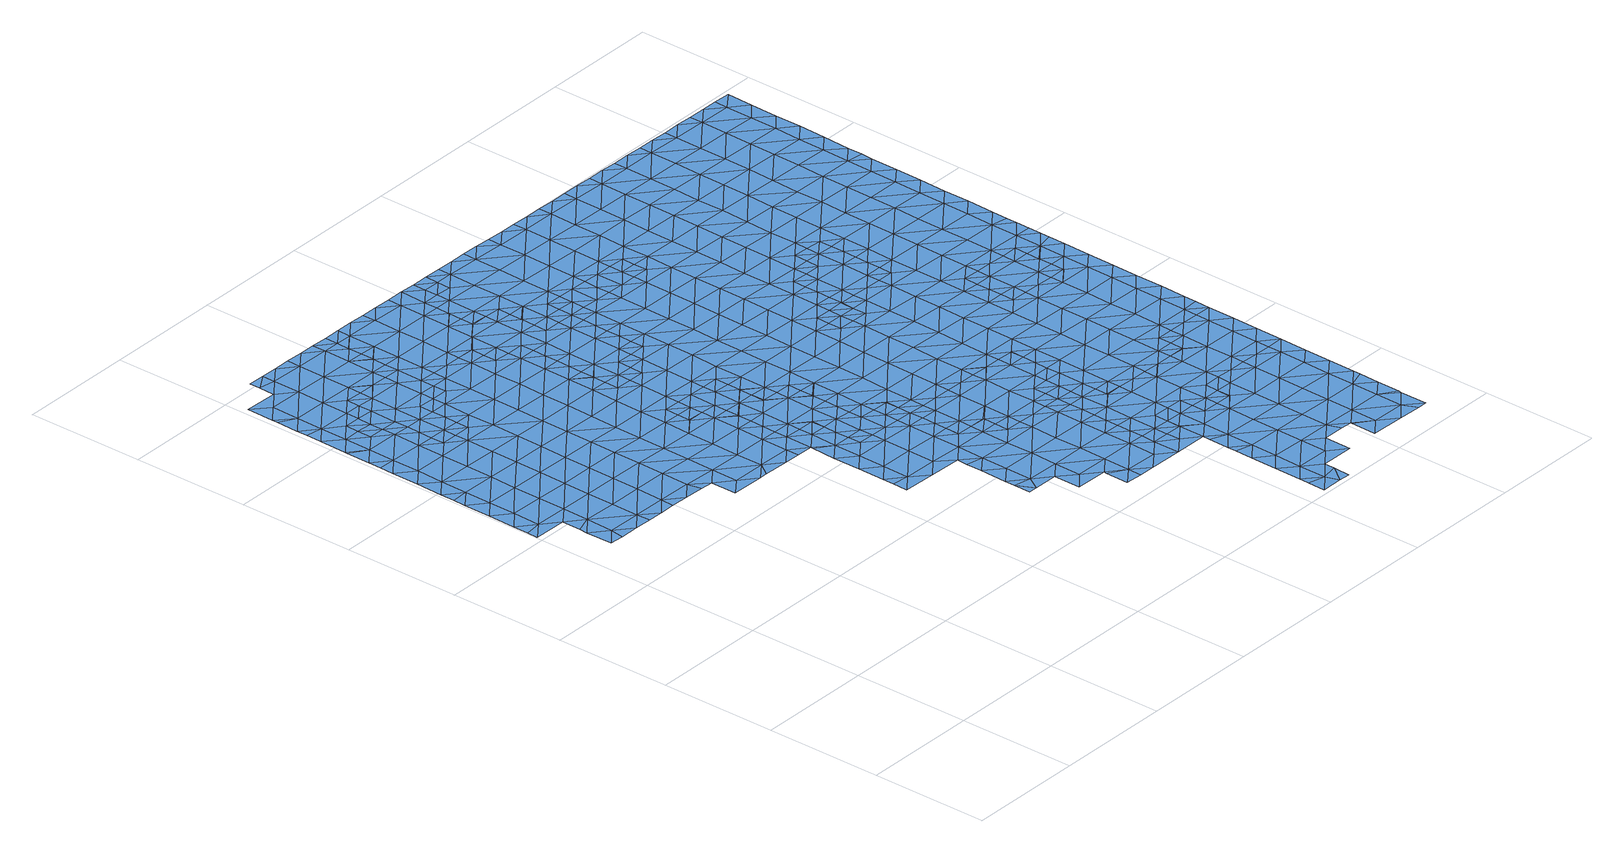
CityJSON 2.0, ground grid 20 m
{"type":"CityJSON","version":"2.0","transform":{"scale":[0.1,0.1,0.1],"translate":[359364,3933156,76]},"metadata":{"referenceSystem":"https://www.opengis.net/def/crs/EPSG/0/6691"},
"CityObjects":{
"waterbody1":{"type":"WaterBody","attributes":{"name":"10","class":"1140","function":"1","WaterBodyRiverFloodingRiskAttribute.description":"5","WaterBodyRiverFloodingRiskAttribute.rankOrg":"1","WaterBodyRiverFloodingRiskAttribute.adminType":"2","WaterBodyRiverFloodingRiskAttribute.scale":"L2"},"geometry":[{"type":"MultiSurface","lod":"1","boundaries":[[[0,1,2]],[[0,3,1]],[[2,4,5]],[[3,6,1]],[[2,1,4]],[[7,8,9]],[[10,11,5]],[[12,7,9]],[[4,10,5]],[[13,14,8]],[[6,15,1]],[[11,16,17]],[[18,4,1]],[[10,16,11]],[[14,13,6]],[[13,8,7]],[[17,16,19]],[[15,18,1]],[[7,12,20]],[[13,15,6]],[[16,21,19]],[[19,21,22]],[[23,13,7]],[[18,24,4]],[[25,16,10]],[[22,26,27]],[[10,4,24]],[[26,22,21]],[[7,20,23]],[[24,25,10]],[[25,21,16]],[[28,15,13]],[[27,29,30]],[[26,29,27]],[[20,31,23]],[[32,30,29]],[[33,13,23]],[[34,26,21]],[[29,35,32]],[[32,35,36]],[[25,37,21]],[[36,35,38]],[[31,39,23]],[[37,34,21]],[[13,33,28]],[[18,15,40]],[[18,41,24]],[[38,42,43]],[[38,35,42]],[[34,44,26]],[[45,33,23]],[[15,28,40]],[[46,47,43]],[[48,25,24]],[[29,26,44]],[[29,49,35]],[[23,39,50]],[[35,51,42]],[[43,42,46]],[[52,47,46]],[[44,49,29]],[[53,28,33]],[[54,50,39]],[[18,40,41]],[[52,55,56]],[[25,57,37]],[[56,55,58]],[[45,23,50]],[[55,52,46]],[[59,60,42]],[[35,49,51]],[[61,40,28]],[[59,42,51]],[[24,41,48]],[[62,34,37]],[[46,42,60]],[[63,50,54]],[[53,33,45]],[[64,58,55]],[[34,65,44]],[[66,58,64]],[[67,41,40]],[[25,48,57]],[[68,51,49]],[[69,46,60]],[[61,67,40]],[[70,71,44]],[[44,71,49]],[[62,37,57]],[[34,62,65]],[[70,44,65]],[[72,45,50]],[[28,53,61]],[[69,73,46]],[[74,50,63]],[[75,68,49]],[[76,69,60]],[[55,46,73]],[[71,75,49]],[[55,77,64]],[[66,64,78]],[[67,79,41]],[[80,53,45]],[[73,77,55]],[[48,41,79]],[[48,81,57]],[[82,65,62]],[[83,68,75]],[[72,50,74]],[[74,63,84]],[[85,61,53]],[[57,81,62]],[[76,86,69]],[[87,86,76]],[[88,82,62]],[[78,64,77]],[[80,85,53]],[[84,89,74]],[[81,48,79]],[[86,90,69]],[[45,72,80]],[[73,69,90]],[[78,91,92]],[[81,93,62]],[[94,72,74]],[[91,78,77]],[[92,95,96]],[[94,74,89]],[[67,61,97]],[[88,62,93]],[[67,98,79]],[[99,77,73]],[[89,100,101]],[[95,92,91]],[[102,80,72]],[[61,85,97]],[[73,90,103]],[[94,89,101]],[[104,105,106]],[[101,100,107]],[[104,88,93]],[[106,88,104]],[[77,108,91]],[[109,85,80]],[[91,110,95]],[[102,72,94]],[[67,97,98]],[[90,111,103]],[[99,108,77]],[[104,112,105]],[[73,103,99]],[[81,79,113]],[[114,115,116]],[[116,105,112]],[[117,94,101]],[[118,97,85]],[[113,79,98]],[[93,81,113]],[[111,119,103]],[[91,108,110]],[[120,104,93]],[[80,102,109]],[[114,116,112]],[[121,102,94]],[[101,107,117]],[[103,119,122]],[[118,85,109]],[[107,123,117]],[[93,113,124]],[[112,125,114]],[[126,110,108]],[[127,109,102]],[[98,97,128]],[[121,94,117]],[[120,93,124]],[[112,104,120]],[[128,97,118]],[[99,103,129]],[[130,113,98]],[[103,122,129]],[[128,131,98]],[[123,132,117]],[[133,108,99]],[[134,129,122]],[[135,126,108]],[[127,102,121]],[[136,118,109]],[[137,133,99]],[[138,124,113]],[[127,139,109]],[[125,112,140]],[[112,120,140]],[[133,135,108]],[[99,129,137]],[[130,98,131]],[[130,138,113]],[[141,121,117]],[[142,128,118]],[[134,143,129]],[[124,144,120]],[[145,146,147]],[[146,125,140]],[[145,125,146]],[[148,149,150]],[[143,151,129]],[[136,109,139]],[[117,132,152]],[[136,142,118]],[[153,127,121]],[[151,154,129]],[[129,154,137]],[[150,149,155]],[[156,152,132]],[[157,140,120]],[[128,158,131]],[[159,147,146]],[[154,160,137]],[[161,162,155]],[[163,135,133]],[[149,161,155]],[[142,158,128]],[[117,152,141]],[[144,124,138]],[[144,157,120]],[[164,139,127]],[[165,166,137]],[[137,166,133]],[[167,130,131]],[[137,160,165]],[[149,148,168]],[[169,136,139]],[[140,170,146]],[[171,152,156]],[[172,163,133]],[[166,173,133]],[[153,164,127]],[[174,169,139]],[[173,172,133]],[[161,175,162]],[[158,167,131]],[[162,175,176]],[[121,141,153]],[[164,174,139]],[[159,146,177]],[[130,178,138]],[[179,180,136]],[[136,180,142]],[[181,152,171]],[[182,161,149]],[[163,172,183]],[[175,184,176]],[[167,178,130]],[[141,152,181]],[[136,169,179]],[[176,184,185]],[[170,140,157]],[[185,184,171]],[[177,146,170]],[[138,186,144]],[[187,182,149]],[[188,189,141]],[[141,189,153]],[[149,168,187]],[[188,141,181]],[[190,175,161]],[[180,191,142]],[[192,174,164]],[[193,194,195]],[[142,196,158]],[[181,171,197]],[[144,198,157]],[[171,184,197]],[[182,190,161]],[[199,177,170]],[[200,201,153]],[[153,201,164]],[[202,170,157]],[[158,203,167]],[[195,204,193]],[[153,189,200]],[[184,175,205]],[[193,204,206]],[[186,198,144]],[[168,207,187]],[[208,181,197]],[[138,178,186]],[[201,209,164]],[[210,211,184]],[[203,212,167]],[[210,184,205]],[[213,214,164]],[[202,215,170]],[[170,216,199]],[[212,217,167]],[[206,218,219]],[[180,220,191]],[[164,209,213]],[[158,196,203]],[[192,164,214]],[[197,184,211]],[[215,216,170]],[[205,175,190]],[[157,198,202]],[[142,191,196]],[[221,208,197]],[[195,222,204]],[[178,167,217]],[[216,223,199]],[[206,204,218]],[[224,221,197]],[[224,197,211]],[[225,182,187]],[[178,217,226]],[[220,227,191]],[[228,229,178]],[[178,229,186]],[[230,231,207]],[[178,226,228]],[[232,205,190]],[[230,219,231]],[[219,218,231]],[[233,203,196]],[[234,202,198]],[[235,225,187]],[[236,198,186]],[[187,207,235]],[[231,235,207]],[[237,238,222]],[[224,239,221]],[[240,190,182]],[[241,236,186]],[[204,242,218]],[[227,243,191]],[[186,229,241]],[[190,244,232]],[[245,233,196]],[[242,231,218]],[[204,222,246]],[[237,247,238]],[[248,249,198]],[[240,244,190]],[[198,236,248]],[[234,198,249]],[[222,238,246]],[[196,191,250]],[[204,246,242]],[[231,251,235]],[[182,225,240]],[[227,252,243]],[[250,191,243]],[[242,251,231]],[[253,254,255]],[[245,196,250]],[[235,256,225]],[[257,258,259]],[[247,260,238]],[[238,260,246]],[[261,257,259]],[[252,262,243]],[[258,257,247]],[[263,244,240]],[[250,264,245]],[[265,266,255]],[[256,267,225]],[[253,266,268]],[[253,255,266]],[[268,266,269]],[[267,270,225]],[[225,270,240]],[[271,245,264]],[[235,272,256]],[[257,260,247]],[[246,273,242]],[[274,271,264]],[[235,251,272]],[[275,276,277]],[[278,276,279]],[[256,272,280]],[[281,262,282]],[[270,283,240]],[[278,277,276]],[[284,243,262]],[[261,285,257]],[[286,274,264]],[[282,269,281]],[[283,287,240]],[[269,266,281]],[[263,240,287]],[[265,288,266]],[[289,290,291]],[[246,260,273]],[[276,292,279]],[[273,293,242]],[[242,294,251]],[[295,280,272]],[[281,284,262]],[[296,292,297]],[[296,279,292]],[[250,243,298]],[[251,299,272]],[[300,286,264]],[[285,301,257]],[[302,303,297]],[[304,305,306]],[[275,307,276]],[[304,290,305]],[[257,308,260]],[[299,309,272]],[[243,284,298]],[[290,289,305]],[[310,306,305]],[[309,311,272]],[[307,312,276]],[[272,313,295]],[[314,302,288]],[[302,297,292]],[[314,303,302]],[[301,308,257]],[[264,250,315]],[[311,313,272]],[[251,294,299]],[[287,316,317]],[[260,308,273]],[[242,293,294]],[[318,310,305]],[[319,320,266]],[[321,310,318]],[[313,322,295]],[[312,323,276]],[[315,250,298]],[[266,288,319]],[[276,323,292]],[[324,312,317]],[[325,321,318]],[[289,326,305]],[[327,301,285]],[[300,264,315]],[[281,266,320]],[[328,329,330]],[[288,302,319]],[[330,331,328]],[[332,325,318]],[[317,316,324]],[[284,281,320]],[[324,323,312]],[[308,333,273]],[[273,334,293]],[[292,335,302]],[[336,299,294]],[[331,337,328]],[[284,338,298]],[[326,339,305]],[[305,339,318]],[[340,300,315]],[[341,329,342]],[[343,300,340]],[[316,344,324]],[[345,332,318]],[[346,341,342]],[[347,319,302]],[[348,343,340]],[[335,292,323]],[[329,328,342]],[[326,346,342]],[[293,349,294]],[[350,308,301]],[[337,351,328]],[[294,352,336]],[[353,354,355]],[[335,347,302]],[[284,320,338]],[[342,339,326]],[[350,301,327]],[[356,345,318]],[[357,348,340]],[[358,348,357]],[[359,353,355]],[[273,333,334]],[[354,353,360]],[[361,358,357]],[[315,298,362]],[[363,323,324]],[[364,340,315]],[[350,365,308]],[[366,320,319]],[[367,328,351]],[[362,298,338]],[[368,324,344]],[[361,369,370]],[[365,371,308]],[[308,371,333]],[[342,328,372]],[[373,374,360]],[[372,328,367]],[[375,350,327]],[[294,349,352]],[[370,369,351]],[[318,339,356]],[[293,334,349]],[[373,360,353]],[[361,357,369]],[[376,335,323]],[[377,357,340]],[[371,378,333]],[[320,366,338]],[[379,339,342]],[[364,315,362]],[[380,381,345]],[[319,347,382]],[[378,383,333]],[[333,383,334]],[[356,380,345]],[[359,384,353]],[[368,344,385]],[[386,351,369]],[[380,387,381]],[[379,342,372]],[[363,376,323]],[[366,319,382]],[[388,350,375]],[[389,374,373]],[[324,368,363]],[[390,369,357]],[[391,352,349]],[[392,374,389]],[[383,393,334]],[[353,394,373]],[[395,356,339]],[[377,340,364]],[[384,359,396]],[[375,327,397]],[[398,399,392]],[[393,400,334]],[[334,400,349]],[[394,353,384]],[[385,401,368]],[[369,402,386]],[[403,387,380]],[[399,398,404]],[[362,338,405]],[[406,391,349]],[[398,392,389]],[[379,372,407]],[[375,408,388]],[[405,338,366]],[[409,364,362]],[[390,357,377]],[[347,335,410]],[[347,411,382]],[[394,412,373]],[[404,413,414]],[[349,400,406]],[[339,379,395]],[[395,415,356]],[[416,403,380]],[[410,335,376]],[[375,397,408]],[[373,417,389]],[[401,418,368]],[[414,413,397]],[[413,404,398]],[[407,419,379]],[[420,362,405]],[[391,406,421]],[[368,422,363]],[[380,356,415]],[[423,377,364]],[[424,369,390]],[[382,425,366]],[[402,369,424]],[[426,408,397]],[[411,347,410]],[[389,427,398]],[[409,362,420]],[[426,428,408]],[[429,418,401]],[[430,412,394]],[[431,405,366]],[[380,432,416]],[[433,390,377]],[[397,413,426]],[[434,395,379]],[[373,412,417]],[[435,402,424]],[[398,427,413]],[[436,379,419]],[[426,437,428]],[[376,363,422]],[[380,415,432]],[[425,382,411]],[[368,418,422]],[[423,364,409]],[[438,428,437]],[[439,440,441]],[[438,442,443]],[[444,420,405]],[[439,421,440]],[[445,424,390]],[[389,417,427]],[[421,446,440]],[[429,447,418]],[[448,416,432]],[[442,438,437]],[[431,366,425]],[[413,449,426]],[[430,450,412]],[[433,445,390]],[[451,441,440]],[[419,452,436]],[[434,379,436]],[[412,450,417]],[[453,409,420]],[[435,424,454]],[[376,422,455]],[[377,423,433]],[[410,376,456]],[[426,457,437]],[[410,458,411]],[[415,459,432]],[[418,447,460]],[[446,461,440]],[[415,395,459]],[[456,376,455]],[[413,427,462]],[[444,405,431]],[[418,463,422]],[[437,464,442]],[[425,411,465]],[[452,466,436]],[[459,395,434]],[[440,467,451]],[[468,423,409]],[[469,470,471]],[[472,464,437]],[[448,432,473]],[[426,449,457]],[[450,474,417]],[[454,424,445]],[[475,431,425]],[[437,457,472]],[[413,462,449]],[[467,440,461]],[[476,455,422]],[[477,475,425]],[[458,410,456]],[[418,460,463]],[[477,425,465]],[[470,478,471]],[[453,468,409]],[[479,478,461]],[[480,454,445]],[[479,471,478]],[[420,444,453]],[[465,411,458]],[[481,433,423]],[[427,417,474]],[[482,432,459]],[[483,480,445]],[[473,432,482]],[[484,436,466]],[[436,485,434]],[[460,486,463]],[[487,474,450]],[[488,457,449]],[[476,422,463]],[[461,489,467]],[[490,465,458]],[[462,427,491]],[[492,431,475]],[[493,459,434]],[[461,478,489]],[[470,494,478]],[[495,483,445]],[[486,496,463]],[[497,473,482]],[[456,455,498]],[[427,474,491]],[[499,453,444]],[[481,423,468]],[[449,500,488]],[[481,501,433]],[[502,503,504]],[[466,505,484]],[[485,436,484]],[[455,476,498]],[[502,467,503]],[[449,462,506]],[[444,431,499]],[[501,495,445]],[[467,489,503]],[[445,433,501]],[[507,497,482]],[[492,475,508]],[[458,456,509]],[[474,487,510]],[[462,491,506]],[[499,431,492]],[[490,458,511]],[[512,476,463]],[[509,456,498]],[[449,513,500]],[[514,515,516]],[[505,517,484]],[[518,463,496]],[[493,434,485]],[[453,519,468]],[[516,504,514]],[[449,520,513]],[[504,503,514]],[[489,478,521]],[[518,496,515]],[[522,523,524]],[[525,507,482]],[[478,494,521]],[[482,459,525]],[[458,526,511]],[[524,523,510]],[[449,506,520]],[[527,498,476]],[[528,481,468]],[[526,458,509]],[[525,459,493]],[[492,508,529]],[[518,515,514]],[[501,530,495]],[[474,510,531]],[[453,499,519]],[[519,528,468]],[[494,532,521]],[[533,530,517]],[[534,484,517]],[[484,535,485]],[[520,536,513]],[[533,495,530]],[[522,537,523]],[[492,538,499]],[[491,474,539]],[[540,492,529]],[[463,518,512]],[[511,541,542]],[[542,543,529]],[[544,513,536]],[[489,521,545]],[[544,546,547]],[[503,489,548]],[[510,523,531]],[[538,492,540]],[[506,491,539]],[[485,535,493]],[[532,549,521]],[[528,550,481]],[[551,519,499]],[[474,531,539]],[[514,503,548]],[[511,526,541]],[[527,476,512]],[[543,542,541]],[[534,517,530]],[[552,507,525]],[[553,551,499]],[[546,544,536]],[[489,545,548]],[[553,499,538]],[[514,554,518]],[[549,555,521]],[[501,481,550]],[[556,526,509]],[[557,530,501]],[[509,498,558]],[[559,543,541]],[[484,534,535]],[[560,525,493]],[[555,561,521]],[[562,512,518]],[[558,498,527]],[[506,539,563]],[[525,564,552]],[[520,506,565]],[[536,566,546]],[[567,541,526]],[[514,548,554]],[[554,562,518]],[[531,523,568]],[[523,537,568]],[[569,493,535]],[[570,519,551]],[[519,571,528]],[[541,572,559]],[[545,521,561]],[[501,550,557]],[[557,573,530]],[[506,563,565]],[[556,509,558]],[[574,568,537]],[[536,520,575]],[[512,576,527]],[[561,577,545]],[[534,530,573]],[[560,493,569]],[[525,560,564]],[[578,550,528]],[[536,575,566]],[[555,579,561]],[[577,580,545]],[[573,581,534]],[[520,565,575]],[[582,558,527]],[[531,568,583]],[[570,551,584]],[[539,531,585]],[[567,526,556]],[[576,512,562]],[[571,519,570]],[[548,545,580]],[[586,569,535]],[[572,541,567]],[[574,587,568]],[[579,588,561]],[[531,583,585]],[[535,534,586]],[[589,564,560]],[[563,539,590]],[[591,583,568]],[[592,566,575]],[[584,593,570]],[[587,591,568]],[[554,548,594]],[[586,534,581]],[[527,576,582]],[[588,579,595]],[[528,571,578]],[[582,596,558]],[[597,573,557]],[[598,572,567]],[[565,563,590]],[[599,600,561]],[[601,560,569]],[[557,550,602]],[[539,585,590]],[[603,571,570]],[[561,588,599]],[[586,604,569]],[[556,558,596]],[[577,561,600]],[[605,603,570]],[[548,580,594]],[[590,606,565]],[[602,550,578]],[[556,607,567]],[[570,593,605]],[[562,554,608]],[[609,583,591]],[[583,610,585]],[[562,611,576]],[[604,601,569]],[[596,607,556]],[[589,560,612]],[[606,613,565]],[[567,614,598]],[[592,575,615]],[[576,616,582]],[[608,554,594]],[[583,609,610]],[[608,611,562]],[[613,615,575]],[[577,617,580]],[[575,565,613]],[[585,618,590]],[[557,602,597]],[[607,619,567]],[[620,585,610]],[[616,621,582]],[[622,571,603]],[[571,623,578]],[[612,560,601]],[[581,573,624]],[[621,625,582]],[[582,625,596]],[[577,600,617]],[[576,611,616]],[[580,626,594]],[[585,620,618]],[[627,617,600]],[[617,626,580]],[[614,567,619]],[[578,623,602]],[[628,622,603]],[[573,597,624]],[[625,629,596]],[[606,590,630]],[[631,608,594]],[[586,581,632]],[[629,633,596]],[[590,618,630]],[[634,612,601]],[[635,615,613]],[[623,571,622]],[[607,596,633]],[[636,597,602]],[[632,637,586]],[[638,616,611]],[[639,640,641]],[[581,624,632]],[[640,614,619]],[[639,614,640]],[[623,636,602]],[[627,642,617]],[[613,606,643]],[[604,586,637]],[[604,644,601]],[[645,634,601]],[[606,630,643]],[[633,646,607]],[[628,647,622]],[[613,648,635]],[[594,626,631]],[[640,649,641]],[[649,650,651]],[[597,652,624]],[[651,641,649]],[[636,652,597]],[[644,645,601]],[[611,608,653]],[[613,643,648]],[[646,654,607]],[[638,611,655]],[[653,608,631]],[[617,656,626]],[[619,607,654]],[[624,657,632]],[[604,637,644]],[[622,658,623]],[[659,650,649]],[[660,650,659]],[[661,656,617]],[[617,642,661]],[[633,662,646]],[[647,660,659]],[[663,661,642]],[[664,658,622]],[[655,611,665]],[[622,647,664]],[[626,666,631]],[[611,653,665]],[[667,636,623]],[[640,619,668]],[[624,652,657]],[[657,669,632]],[[670,645,644]],[[662,671,646]],[[647,659,664]],[[668,619,654]],[[631,672,653]],[[637,632,669]],[[673,655,665]],[[649,640,674]],[[649,675,659]],[[636,676,652]],[[626,656,666]],[[674,640,668]],[[661,663,677]],[[674,675,649]],[[671,678,646]],[[679,665,653]],[[675,664,659]],[[667,623,658]],[[646,678,654]],[[677,680,661]],[[644,637,681]],[[665,682,673]],[[683,657,652]],[[670,644,684]],[[637,669,681]],[[685,682,665]],[[656,661,686]],[[687,668,654]],[[631,666,672]],[[661,680,686]],[[679,685,665]],[[644,688,684]],[[689,658,664]],[[636,667,676]],[[678,687,654]],[[656,690,666]],[[679,653,672]],[[644,681,688]],[[671,691,678]],[[656,686,690]],[[692,689,664]],[[692,664,675]],[[658,689,667]],[[652,676,683]],[[690,693,666]],[[687,694,668]],[[669,657,695]],[[696,684,688]],[[691,697,678]],[[674,668,694]],[[672,666,693]],[[679,698,685]],[[699,676,667]],[[698,700,701]],[[681,669,695]],[[701,685,698]],[[657,683,695]],[[674,702,675]],[[703,688,681]],[[672,704,679]],[[705,706,700]],[[707,702,674]],[[672,693,704]],[[675,702,692]],[[699,667,689]],[[708,705,697]],[[696,688,709]],[[705,700,698]],[[674,694,707]],[[708,706,705]],[[710,681,695]],[[704,711,679]],[[679,711,698]],[[676,712,683]],[[678,697,713]],[[687,714,694]],[[712,695,683]],[[703,681,710]],[[715,676,699]],[[687,678,714]],[[716,705,698]],[[711,716,698]],[[709,688,703]],[[697,705,713]],[[678,713,714]],[[717,710,695]],[[718,692,702]],[[676,715,712]],[[716,719,705]],[[689,692,720]],[[689,721,699]],[[705,722,713]],[[719,722,705]],[[723,709,703]],[[720,721,689]],[[721,715,699]],[[724,694,714]],[[692,718,720]],[[717,695,712]],[[707,694,725]],[[726,714,713]],[[727,726,713]],[[717,728,710]],[[727,713,722]],[[703,729,723]],[[702,707,725]],[[730,718,702]],[[694,724,725]],[[703,710,728]],[[725,730,702]],[[731,724,714]],[[728,732,703]],[[733,714,726]],[[734,735,715]],[[731,714,733]],[[703,732,729]],[[734,715,721]],[[712,715,735]],[[731,736,724]],[[712,737,717]],[[724,736,725]],[[720,718,738]],[[738,718,730]],[[720,739,721]],[[740,728,717]],[[741,729,732]],[[742,734,721]],[[737,712,735]],[[737,740,717]],[[730,725,743]],[[725,736,743]],[[744,732,728]],[[720,738,739]],[[739,742,721]],[[745,738,730]],[[732,746,741]],[[745,730,743]],[[738,747,739]],[[747,738,745]],[[735,734,748]],[[744,728,740]],[[732,744,746]],[[735,749,737]],[[734,742,748]],[[747,750,739]],[[742,739,750]],[[749,735,748]],[[749,751,737]],[[752,746,744]],[[753,754,742]],[[753,742,750]],[[740,737,751]],[[748,742,754]],[[744,755,752]],[[744,740,756]],[[749,748,757]],[[748,754,757]],[[740,751,756]],[[758,751,749]],[[757,758,749]],[[744,759,755]],[[759,744,756]],[[751,760,756]],[[760,751,758]],[[761,755,759]],[[762,759,756]],[[760,762,756]],[[763,761,759]],[[759,762,763]]]}]},
"waterbody2":{"type":"WaterBody","attributes":{"name":"10","class":"1140","function":"1","WaterBodyRiverFloodingRiskAttribute.description":"5","WaterBodyRiverFloodingRiskAttribute.rankOrg":"2","WaterBodyRiverFloodingRiskAttribute.adminType":"2","WaterBodyRiverFloodingRiskAttribute.scale":"L2"},"geometry":[{"type":"MultiSurface","lod":"1","boundaries":[[[271,274,764]],[[286,300,765]],[[765,300,343]],[[766,249,767]],[[228,226,768]],[[387,769,381]],[[381,769,770]],[[769,771,770]],[[772,773,774]],[[775,776,772]],[[775,777,776]],[[777,775,166]],[[173,166,775]],[[778,183,172]],[[779,778,775]],[[778,172,775]],[[86,780,90]],[[86,87,780]],[[51,68,59]],[[105,116,781]],[[114,782,115]],[[114,145,782]],[[145,114,125]],[[215,783,216]],[[784,177,199]],[[223,216,785]],[[784,786,787]],[[291,785,788]],[[289,291,788]],[[290,304,786]],[[787,786,789]],[[370,351,790]],[[351,337,790]],[[226,217,768]],[[782,791,115]],[[115,791,781]],[[791,83,781]],[[791,87,83]],[[87,792,83]],[[68,83,792]],[[116,115,781]],[[75,781,83]],[[59,68,792]],[[792,87,76]],[[791,780,87]],[[111,90,780]],[[173,775,172]],[[165,777,166]],[[776,777,793]],[[772,779,775]],[[774,779,772]],[[332,381,770]],[[765,274,286]],[[233,764,203]],[[212,203,764]],[[217,212,764]],[[217,764,768]],[[768,764,274]],[[768,274,765]],[[767,790,331]],[[337,331,790]],[[345,381,332]],[[321,789,310]],[[786,310,789]],[[786,306,310]],[[304,306,786]],[[290,785,291]],[[786,785,290]],[[784,785,786]],[[784,223,785]],[[199,223,784]],[[793,787,776]],[[787,789,776]],[[151,793,154]],[[154,793,777]],[[160,154,777]],[[165,160,777]],[[111,780,119]],[[122,119,780]],[[249,248,767]],[[766,783,249]],[[785,783,766]],[[216,783,785]],[[788,785,766]],[[329,788,766]],[[341,788,329]],[[788,341,346]],[[346,326,788]],[[289,788,326]],[[330,329,766]],[[766,331,330]],[[331,766,767]],[[234,249,783]],[[234,783,202]],[[215,202,783]],[[233,245,764]],[[271,764,245]],[[228,768,229]],[[229,768,794]],[[241,229,794]],[[794,236,241]],[[795,796,771]],[[795,773,796]],[[772,796,773]],[[796,772,776]],[[76,60,792]],[[792,60,59]],[[75,71,781]],[[797,781,71]],[[105,781,797]],[[82,88,797]],[[106,797,88]],[[106,105,797]],[[797,65,82]],[[70,65,797]],[[236,794,767]],[[370,790,361]],[[358,798,348]],[[798,794,768]],[[70,797,71]],[[145,147,782]],[[796,776,789]],[[771,796,325]],[[771,325,770]],[[343,348,765]],[[768,765,798]],[[798,765,348]],[[358,361,798]],[[790,798,361]],[[798,790,794]],[[794,790,767]],[[770,325,332]],[[321,325,789]],[[796,789,325]],[[799,782,147]],[[791,782,799]],[[791,799,780]],[[799,122,780]],[[134,122,799]],[[151,143,793]],[[800,793,143]],[[800,787,793]],[[784,787,800]],[[800,177,784]],[[147,800,143]],[[799,143,134]],[[799,147,143]],[[147,159,800]],[[159,177,800]],[[248,236,767]]]}]},
"waterbody3":{"type":"WaterBody","attributes":{"name":"10","class":"1140","function":"1","WaterBodyRiverFloodingRiskAttribute.description":"5","WaterBodyRiverFloodingRiskAttribute.rankOrg":"2","WaterBodyRiverFloodingRiskAttribute.adminType":"2","WaterBodyRiverFloodingRiskAttribute.scale":"L2"},"geometry":[{"type":"MultiSurface","lod":"1","boundaries":[[[192,214,801]],[[220,180,801]],[[174,192,169]],[[179,801,180]],[[801,169,192]],[[179,169,801]],[[188,802,189]],[[210,232,803]],[[210,205,232]],[[263,804,244]],[[263,287,804]],[[312,307,317]],[[275,277,804]],[[804,287,317]],[[804,317,307]],[[804,307,275]],[[209,201,805]],[[201,806,805]],[[200,806,201]],[[314,288,807]],[[314,807,303]],[[297,303,807]],[[296,297,808]],[[244,277,803]],[[239,802,221]],[[802,239,808]],[[802,808,807]],[[808,297,807]],[[807,806,802]],[[807,254,806]],[[254,807,255]],[[265,255,807]],[[252,227,809]],[[214,809,227]],[[809,214,805]],[[214,213,805]],[[279,296,808]],[[227,801,214]],[[801,227,220]],[[200,189,806]],[[189,802,806]],[[254,805,806]],[[807,288,265]],[[254,253,805]],[[253,268,805]],[[805,268,269]],[[809,269,282]],[[282,262,809]],[[262,252,809]],[[805,269,809]],[[213,209,805]],[[244,804,277]],[[232,244,803]],[[188,181,802]],[[181,208,802]],[[810,803,277]],[[810,211,803]],[[224,211,810]],[[239,810,808]],[[810,279,808]],[[211,210,803]],[[810,239,224]],[[208,221,802]],[[278,279,810]],[[277,278,810]]]}]},
"waterbody4":{"type":"WaterBody","attributes":{"name":"10","class":"1140","function":"1","WaterBodyRiverFloodingRiskAttribute.description":"5","WaterBodyRiverFloodingRiskAttribute.rankOrg":"2","WaterBodyRiverFloodingRiskAttribute.adminType":"2","WaterBodyRiverFloodingRiskAttribute.scale":"L2"},"geometry":[{"type":"MultiSurface","lod":"1","boundaries":[[[811,812,813]],[[814,504,815]],[[486,460,815]],[[429,401,813]],[[439,816,421]],[[391,421,816]],[[352,391,816]],[[502,504,814]],[[299,336,817]],[[322,313,812]],[[344,316,818]],[[316,287,818]],[[429,813,447]],[[813,460,447]],[[813,815,460]],[[813,814,815]],[[313,817,812]],[[311,817,313]],[[352,816,817]],[[283,818,287]],[[336,352,817]],[[311,299,817]],[[280,267,256]],[[813,401,811]],[[811,401,385]],[[385,344,811]],[[344,818,811]],[[299,311,309]],[[496,516,515]],[[516,496,815]],[[496,486,815]],[[815,504,516]],[[817,816,819]],[[441,819,816]],[[441,816,439]],[[819,441,814]],[[812,819,813]],[[820,812,811]],[[813,819,814]],[[812,817,819]],[[295,820,256]],[[267,256,820]],[[267,820,270]],[[270,818,283]],[[820,818,270]],[[818,820,811]],[[441,451,814]],[[451,502,814]],[[451,467,502]],[[295,322,820]],[[820,322,812]]]}]},
"waterbody5":{"type":"WaterBody","attributes":{"name":"10","class":"1140","function":"1","WaterBodyRiverFloodingRiskAttribute.description":"5","WaterBodyRiverFloodingRiskAttribute.rankOrg":"2","WaterBodyRiverFloodingRiskAttribute.adminType":"2","WaterBodyRiverFloodingRiskAttribute.scale":"L2"},"geometry":[{"type":"MultiSurface","lod":"1","boundaries":[[[402,821,419]],[[821,402,435]],[[435,454,821]],[[483,495,822]],[[495,533,822]],[[505,466,822]],[[480,822,466]],[[822,480,483]],[[533,517,822]],[[452,419,821]],[[505,822,517]],[[466,452,821]],[[402,419,823]],[[419,407,823]],[[367,351,823]],[[386,823,351]],[[386,402,823]],[[821,454,466]],[[454,480,466]],[[407,372,823]],[[372,367,823]]]}]},
"waterbody6":{"type":"WaterBody","attributes":{"name":"10","class":"1140","function":"1","WaterBodyRiverFloodingRiskAttribute.description":"5","WaterBodyRiverFloodingRiskAttribute.rankOrg":"2","WaterBodyRiverFloodingRiskAttribute.adminType":"2","WaterBodyRiverFloodingRiskAttribute.scale":"L2"},"geometry":[{"type":"MultiSurface","lod":"1","boundaries":[[[465,490,824]],[[477,465,824]],[[508,475,824]],[[542,508,824]],[[475,477,824]],[[508,542,529]],[[824,511,542]],[[490,511,824]]]}]},
"waterbody7":{"type":"WaterBody","attributes":{"name":"10","class":"1140","function":"1","WaterBodyRiverFloodingRiskAttribute.description":"5","WaterBodyRiverFloodingRiskAttribute.rankOrg":"2","WaterBodyRiverFloodingRiskAttribute.adminType":"2","WaterBodyRiverFloodingRiskAttribute.scale":"L2"},"geometry":[{"type":"MultiSurface","lod":"1","boundaries":[[[599,825,600]],[[579,555,826]],[[827,555,549]],[[827,549,532]],[[532,494,827]],[[470,828,494]],[[470,469,828]],[[446,421,829]],[[829,421,406]],[[830,831,832]],[[663,642,833]],[[833,642,825]],[[830,833,825]],[[663,833,677]],[[833,834,677]],[[833,832,834]],[[627,825,642]],[[599,588,825]],[[829,471,479]],[[479,461,829]],[[829,461,446]],[[829,406,400]],[[627,600,825]],[[547,835,836]],[[827,826,555]],[[830,595,826]],[[566,831,835]],[[566,592,831]],[[592,615,831]],[[832,833,830]],[[831,615,837]],[[635,837,615]],[[635,648,837]],[[648,838,837]],[[500,513,544]],[[500,544,839]],[[428,438,408]],[[472,839,464]],[[442,840,443]],[[408,438,841]],[[443,840,842]],[[365,841,371]],[[841,842,371]],[[841,443,842]],[[438,443,841]],[[828,840,827]],[[547,546,835]],[[544,547,839]],[[832,838,834]],[[832,837,838]],[[837,832,831]],[[831,830,835]],[[378,371,842]],[[546,566,835]],[[839,547,836]],[[464,839,836]],[[442,464,840]],[[840,464,836]],[[840,836,827]],[[827,836,835]],[[827,835,826]],[[830,825,588]],[[830,588,595]],[[579,826,595]],[[826,835,830]],[[828,827,494]],[[843,829,400]],[[843,471,829]],[[843,469,471]],[[393,843,400]],[[843,828,469]],[[388,408,841]],[[841,350,388]],[[365,350,841]],[[378,842,383]],[[472,457,839]],[[488,839,457]],[[488,500,839]],[[842,843,383]],[[843,842,840]],[[843,840,828]],[[393,383,843]]]}]},
"waterbody8":{"type":"WaterBody","attributes":{"name":"10","class":"1140","function":"1","WaterBodyRiverFloodingRiskAttribute.description":"5","WaterBodyRiverFloodingRiskAttribute.rankOrg":"2","WaterBodyRiverFloodingRiskAttribute.adminType":"2","WaterBodyRiverFloodingRiskAttribute.scale":"L2"},"geometry":[{"type":"MultiSurface","lod":"1","boundaries":[[[572,844,845]],[[846,538,845]],[[538,540,845]],[[529,543,540]],[[543,559,845]],[[540,543,845]],[[553,538,846]],[[846,551,553]],[[660,647,847]],[[847,603,605]],[[628,603,847]],[[628,847,647]],[[559,572,845]],[[844,572,598]],[[614,639,844]],[[598,614,844]],[[844,848,845]],[[844,641,848]],[[641,651,848]],[[584,551,846]],[[848,593,846]],[[848,847,593]],[[650,847,848]],[[660,847,650]],[[605,593,847]],[[651,650,848]],[[848,846,845]],[[639,641,844]],[[584,846,593]]]}]},
"waterbody9":{"type":"WaterBody","attributes":{"name":"10","class":"1140","function":"1","WaterBodyRiverFloodingRiskAttribute.description":"5","WaterBodyRiverFloodingRiskAttribute.rankOrg":"2","WaterBodyRiverFloodingRiskAttribute.adminType":"2","WaterBodyRiverFloodingRiskAttribute.scale":"L2"},"geometry":[{"type":"MultiSurface","lod":"1","boundaries":[[[629,625,849]],[[638,850,616]],[[638,655,850]],[[673,682,851]],[[673,851,655]],[[852,849,851]],[[849,852,671]],[[682,701,851]],[[685,701,682]],[[700,851,701]],[[700,852,851]],[[621,616,850]],[[850,655,851]],[[706,852,700]],[[708,852,706]],[[850,849,625]],[[849,850,851]],[[621,850,625]],[[849,671,662]],[[691,671,852]],[[697,852,708]],[[691,852,697]],[[629,849,633]],[[662,633,849]]]}]}
},
"vertices":[
[1,827,10],[30,831,10],[2,854,10],[1,809,10],[31,877,10],[2,901,10],[58,808,10],[85,738,10],[57,761,10],[57,715,10],[31,924,10],[3,948,10],[81,714,10],[86,784,10],[58,774,10],[87,830,10],[32,970,10],[4,969,10],[87,876,10],[4,993,10],[113,714,10],[33,1016,10],[5,1040,10],[142,737,10],[88,923,10],[89,969,10],[34,1062,10],[5,1086,10],[143,829,10],[34,1109,10],[6,1110,10],[143,713,10],[6,1132,10],[143,783,10],[90,1062,10],[35,1155,10],[7,1174,10],[90,1015,10],[7,1178,10],[170,713,10],[144,875,10],[145,922,10],[36,1201,10],[8,1225,10],[91,1108,10],[199,783,10],[36,1247,10],[8,1251,10],[145,968,10],[92,1154,10],[198,736,10],[64,1177,10],[8,1270,10],[200,829,10],[196,713,10],[37,1293,10],[9,1308,10],[146,1014,10],[9,1317,10],[64,1201,10],[65,1224,10],[201,875,10],[147,1061,10],[226,712,10],[38,1340,10],[119,1084,10],[10,1364,10],[201,921,10],[92,1177,10],[93,1246,10],[119,1107,10],[119,1130,10],[256,782,10],[94,1292,10],[255,735,10],[120,1153,10],[93,1224,10],[95,1339,10],[67,1363,10],[202,967,10],[257,828,10],[203,1013,10],[147,1084,10],[120,1176,10],[261,712,9],[257,874,10],[121,1246,10],[121,1223,10],[176,1084,10],[283,711,9],[122,1269,10],[95,1385,10],[67,1390,10],[204,1060,10],[312,734,9],[96,1408,10],[68,1408,10],[258,920,10],[259,966,10],[151,1338,10],[283,666,9],[311,688,9],[313,781,9],[151,1291,10],[204,1106,10],[177,1129,10],[176,1106,10],[339,665,9],[152,1384,10],[313,827,9],[124,1407,10],[150,1268,10],[205,1152,10],[260,1012,10],[205,1175,10],[177,1176,10],[177,1152,10],[368,687,9],[314,873,9],[178,1268,10],[261,1105,10],[368,733,9],[179,1268,10],[353,665,9],[260,1059,10],[234,1175,10],[152,1407,10],[369,780,9],[315,919,9],[207,1291,10],[316,1011,10],[315,965,10],[396,664,9],[209,1383,10],[207,1267,10],[181,1406,10],[371,872,9],[208,1337,10],[317,1058,10],[370,826,9],[262,1151,10],[425,732,9],[371,918,9],[235,1267,10],[318,1104,10],[234,1198,10],[262,1198,10],[234,1221,10],[449,478,9],[478,501,9],[450,504,9],[235,1290,10],[424,686,9],[426,779,9],[236,1313,10],[450,524,9],[425,664,9],[318,1150,10],[372,965,10],[263,1221,10],[236,1314,10],[479,547,9],[451,570,9],[209,1406,10],[427,825,9],[236,1337,10],[236,1359,10],[373,1011,10],[506,477,9],[399,849,9],[319,1197,10],[452,663,9],[237,1383,10],[236,1360,10],[399,848,9],[480,593,9],[451,617,9],[291,1220,10],[374,1057,10],[399,871,9],[400,895,9],[453,709,9],[536,546,9],[237,1405,10],[480,639,9],[452,658,9],[374,1103,10],[535,500,9],[453,732,9],[454,755,9],[536,592,9],[428,918,9],[427,848,9],[561,366,8],[560,337,8],[575,337,8],[429,964,10],[481,685,9],[375,1149,10],[319,1220,10],[454,778,9],[454,801,9],[347,1173,10],[401,987,10],[589,360,8],[509,616,9],[561,384,8],[563,476,8],[481,708,9],[454,802,9],[509,639,9],[509,662,9],[401,1010,10],[455,825,9],[455,847,9],[347,1196,10],[348,1219,10],[402,1033,10],[590,406,8],[562,430,8],[428,894,9],[509,708,9],[618,337,8],[348,1220,10],[510,685,9],[592,545,8],[402,1034,10],[456,894,9],[402,1057,10],[403,1080,10],[562,458,8],[591,452,8],[537,615,9],[429,986,10],[375,1172,10],[592,499,8],[403,1126,10],[617,290,8],[645,313,8],[510,708,9],[593,591,8],[403,1103,10],[647,405,8],[485,917,9],[565,615,9],[457,986,10],[646,359,8],[673,289,8],[404,1149,10],[404,1172,10],[485,963,10],[647,451,8],[484,893,9],[512,824,9],[511,801,9],[512,801,9],[620,522,8],[701,266,8],[673,284,8],[672,244,8],[702,312,8],[701,243,8],[513,893,9],[593,614,8],[486,1009,10],[540,800,9],[540,823,9],[621,545,8],[512,846,9],[512,847,9],[621,567,8],[458,1009,10],[648,498,8],[703,359,8],[458,1032,10],[594,661,8],[594,684,8],[566,661,9],[566,684,9],[566,707,9],[621,522,8],[541,869,9],[513,870,9],[622,591,8],[541,916,9],[729,243,8],[487,1032,10],[622,614,8],[568,800,9],[434,1264,10],[405,1265,10],[405,1264,10],[595,730,9],[703,405,8],[704,451,8],[649,521,8],[567,730,9],[567,753,9],[542,962,10],[676,474,8],[515,1032,10],[758,265,8],[596,776,9],[567,754,9],[406,1287,10],[434,1287,10],[406,1310,10],[622,660,8],[759,311,8],[676,475,8],[406,1311,10],[676,498,8],[623,660,8],[677,520,8],[567,777,9],[543,1008,10],[650,613,8],[622,637,8],[435,1334,10],[597,822,9],[597,868,9],[407,1334,10],[677,521,8],[651,683,8],[650,637,8],[407,1357,10],[462,1263,10],[786,242,8],[489,1194,10],[461,1217,10],[461,1194,10],[460,1171,10],[435,1357,10],[759,358,8],[760,404,8],[652,729,9],[704,474,8],[489,1171,10],[598,915,9],[491,1286,10],[544,1054,10],[461,1218,10],[490,1240,10],[515,1055,10],[678,613,8],[463,1356,10],[461,1240,10],[653,775,9],[516,1078,10],[761,450,8],[786,287,8],[517,1170,10],[733,473,8],[868,32,8],[840,39,8],[839,9,8],[491,1333,10],[544,1100,10],[516,1101,10],[875,9,8],[840,56,8],[517,1124,10],[599,961,9],[708,682,8],[600,1007,9],[787,311,8],[654,867,9],[518,1194,10],[707,636,8],[545,1147,10],[517,1147,10],[787,334,8],[518,1217,10],[868,79,8],[841,102,8],[815,264,8],[708,728,9],[600,1054,9],[787,357,8],[546,1239,10],[492,1379,10],[463,1379,10],[653,821,9],[788,380,8],[896,37,8],[707,613,8],[545,1170,10],[464,1402,10],[815,287,8],[869,125,8],[601,1100,9],[761,473,8],[841,148,8],[788,403,8],[896,55,8],[547,1285,10],[895,8,8],[843,241,8],[870,171,8],[842,178,8],[789,426,8],[735,612,8],[574,1169,9],[492,1401,10],[842,194,8],[655,914,9],[789,449,8],[546,1216,10],[843,286,8],[656,1006,9],[709,774,9],[710,821,9],[925,78,8],[870,217,8],[843,229,8],[548,1332,10],[521,1401,10],[926,124,8],[764,635,8],[574,1216,10],[655,960,9],[789,473,8],[764,681,8],[657,1053,9],[602,1146,9],[711,867,9],[871,263,8],[926,170,8],[843,287,8],[763,612,8],[953,54,8],[711,913,9],[549,1378,10],[658,1099,9],[604,1284,9],[602,1169,9],[603,1238,9],[872,309,8],[844,310,8],[790,496,8],[818,495,8],[790,519,8],[872,333,8],[844,333,8],[712,959,9],[658,1145,9],[818,472,8],[791,611,8],[549,1401,10],[928,262,8],[954,101,8],[819,519,8],[603,1216,9],[713,1005,9],[630,1168,9],[765,727,9],[766,774,9],[900,286,8],[767,820,9],[605,1331,9],[792,611,8],[846,472,8],[927,216,8],[820,634,8],[900,332,8],[739,843,9],[631,1215,9],[847,518,8],[714,1052,9],[846,425,8],[874,425,8],[846,426,8],[900,309,8],[577,1400,10],[982,123,8],[740,889,9],[821,680,8],[739,866,9],[874,448,8],[846,448,8],[631,1168,9],[714,1098,9],[605,1377,9],[659,1168,9],[660,1237,9],[661,1283,9],[820,611,8],[990,100,8],[928,285,8],[875,495,8],[767,842,9],[983,169,8],[768,912,9],[661,1330,9],[902,424,8],[687,1168,9],[848,610,8],[606,1400,9],[822,726,9],[769,958,9],[956,285,8],[715,1144,9],[847,541,8],[876,541,8],[848,564,8],[659,1215,9],[984,215,8],[634,1399,9],[768,889,9],[823,773,9],[1010,100,8],[795,842,9],[878,679,8],[957,285,8],[876,587,8],[849,610,8],[848,587,8],[688,1214,9],[877,633,8],[770,1004,9],[985,261,8],[931,447,8],[1009,53,8],[1038,76,8],[1010,97,8],[662,1376,9],[823,819,9],[878,725,8],[770,1051,9],[796,889,9],[716,1190,9],[1039,122,8],[930,424,8],[687,1191,9],[716,1236,9],[717,1282,9],[985,307,8],[1067,52,8],[797,935,9],[1040,168,8],[796,912,9],[824,865,9],[795,865,9],[796,888,9],[957,308,8],[932,494,8],[986,331,8],[958,331,8],[932,540,8],[958,423,8],[771,1097,9],[797,981,9],[662,1399,9],[797,958,9],[933,586,8],[959,423,8],[880,818,8],[772,1143,9],[879,772,8],[824,888,9],[719,1375,9],[987,446,8],[934,632,8],[1040,215,8],[690,1398,9],[1041,261,8],[1014,330,8],[881,864,8],[1095,75,8],[718,1329,9],[826,1003,9],[827,1050,9],[853,888,8],[772,1190,9],[1107,51,8],[1042,307,8],[934,678,8],[988,493,8],[828,1096,9],[987,423,8],[989,539,8],[773,1236,9],[935,724,8],[1096,121,8],[826,980,9],[1096,167,8],[774,1282,9],[1123,51,8],[1015,423,8],[719,1398,9],[1097,214,8],[1123,98,8],[1042,330,8],[854,980,9],[990,585,8],[1015,422,8],[936,771,8],[829,1189,9],[881,887,8],[1016,446,8],[1016,469,8],[775,1374,9],[828,1142,9],[855,1026,9],[775,1328,9],[855,1003,9],[1098,260,8],[937,817,8],[990,631,8],[1124,103,8],[1124,143,8],[991,677,8],[748,1397,9],[1099,306,8],[909,887,8],[1071,329,8],[963,701,8],[1045,492,8],[1125,190,8],[937,863,8],[1125,177,8],[964,724,8],[884,1049,8],[884,1095,8],[830,1235,9],[964,747,8],[1046,538,8],[1044,469,8],[883,1026,8],[964,770,8],[1126,236,8],[1046,584,8],[831,1281,9],[965,794,8],[776,1397,9],[1099,329,8],[885,1141,8],[831,1327,9],[991,700,8],[910,910,8],[938,910,8],[910,933,8],[1073,468,8],[1126,282,8],[832,1373,9],[804,1397,9],[993,816,8],[911,1025,8],[1127,329,8],[939,956,8],[911,979,8],[910,956,8],[886,1188,9],[1047,630,8],[994,862,8],[1020,700,8],[1102,537,8],[886,1234,9],[941,1094,8],[940,1002,8],[911,1002,8],[1102,491,8],[993,793,8],[1101,468,8],[940,1048,8],[1048,677,8],[1103,583,8],[942,1140,8],[995,909,8],[887,1280,9],[832,1396,9],[1021,793,8],[1104,630,8],[1048,699,8],[995,955,8],[996,1001,8],[942,1187,9],[1129,467,8],[1050,815,8],[1104,676,8],[1130,493,8],[888,1326,9],[1076,699,8],[943,1233,9],[861,1396,9],[1077,699,8],[1130,514,8],[1051,861,8],[889,1372,9],[998,1093,8],[1131,559,8],[1050,792,8],[997,1047,8],[1131,606,8],[1051,908,8],[944,1279,9],[889,1395,9],[1078,792,8],[1105,722,8],[998,1139,8],[1077,745,8],[1077,722,8],[1053,1000,8],[945,1372,9],[1132,652,8],[1106,768,8],[1077,746,8],[1052,954,8],[1078,769,8],[917,1395,9],[945,1326,9],[1133,698,8],[1000,1232,9],[1107,814,8],[1107,860,8],[999,1186,9],[1134,745,8],[1001,1278,9],[1054,1046,8],[1134,774,8],[1054,1092,8],[1055,1138,8],[1134,791,8],[946,1394,9],[1108,907,8],[1109,953,8],[1135,837,8],[1135,813,8],[1001,1325,9],[974,1394,9],[1110,999,8],[1136,883,8],[1002,1371,9],[1135,855,8],[1056,1185,9],[1056,1231,9],[1137,930,8],[1057,1277,9],[1110,1046,8],[1111,1092,8],[1058,1324,9],[1002,1393,9],[1112,1138,8],[1137,975,8],[1059,1370,9],[1138,1022,8],[1030,1393,9],[1139,1068,8],[1112,1184,9],[1113,1230,9],[1139,1114,8],[1114,1276,9],[1059,1392,9],[1140,1134,8],[1140,1160,8],[1088,1392,9],[1115,1323,9],[1141,1207,9],[1142,1253,9],[1115,1369,9],[1142,1299,9],[1116,1392,9],[1143,1346,9],[1144,1391,9],
[430,1010,10],[487,1055,10],[432,1195,10],[432,1148,10],[430,1056,10],[436,1402,10],[435,1380,10],[408,1403,10],[322,1381,10],[350,1404,10],[322,1404,10],[265,1382,10],[321,1335,10],[265,1336,10],[266,1405,10],[294,1405,10],[150,1245,10],[148,1153,10],[206,1198,10],[376,1196,10],[320,1243,10],[376,1242,10],[377,1288,10],[321,1289,10],[433,1241,10],[378,1334,10],[488,1147,10],[149,1199,10],[92,1200,10],[264,1290,10],[431,1102,10],[379,1403,10],[379,1380,10],[148,1107,10],[488,1101,10],[206,1244,10],[263,1244,10],
[427,871,9],[482,731,9],[537,639,9],[594,638,8],[483,824,9],[483,778,9],[539,777,9],[538,731,9],[484,870,9],[538,685,9],
[706,589,8],[706,543,8],[763,588,8],[819,541,8],[820,587,8],[762,496,8],[705,497,8],[650,590,8],[762,542,8],[649,544,8],
[602,1192,9],[659,1191,9],[546,1193,10],
[767,866,9],
[1044,445,8],[987,400,8],[930,401,8],[873,402,8],[817,449,8],[1043,399,8],[1043,353,8],[1100,398,8],[1101,444,8],[1129,421,8],[986,354,8],[929,355,8],[1099,352,8],[1128,375,8],[929,308,8],[873,356,8],[815,310,8],[816,357,8],[817,403,8],
[881,910,8],[825,911,9],[825,957,9],[883,1003,8],[882,956,8],
[993,770,8],[992,723,8],[1048,723,8],[1049,769,8]
]}
